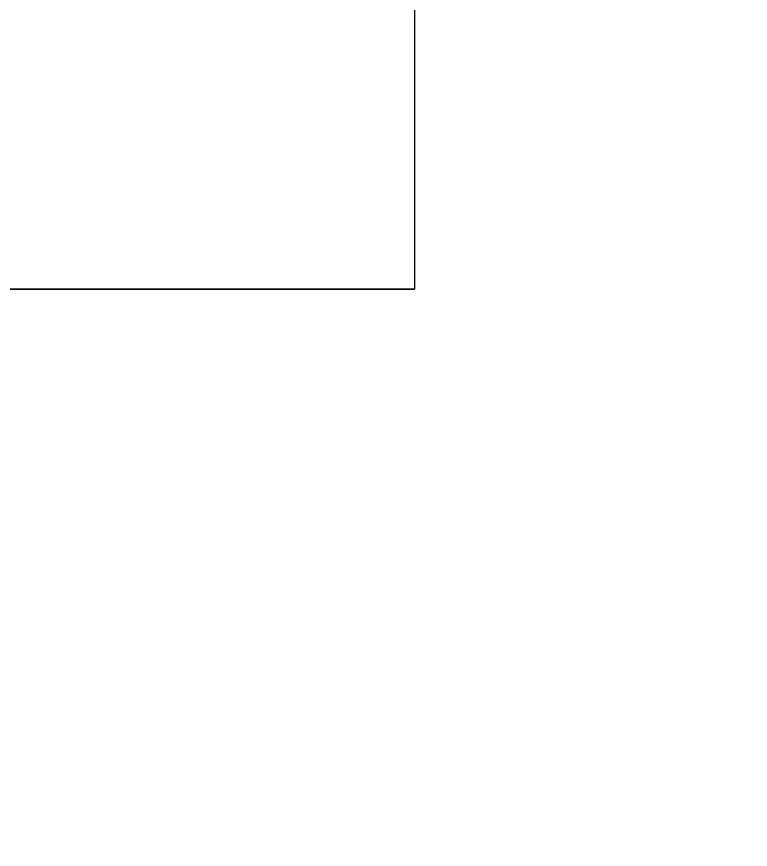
# Model space of a CAD drawing. Header units: millimetres. Extents: x 256 to 2599, y 626 to 1192.
# Drawn here: x 1906.858 to 1907.895, y 1056.467 to 1057.645 of the extents above; entities that cross this region are included whole.
import ezdxf

# ---------------------------------------------------------------- set-up
doc = ezdxf.new("R2010")
doc.units = ezdxf.units.MM
doc.layers.add('MAIN-1', color=7, linetype='Continuous')
doc.layers.add('MAIN-2', color=7, linetype='Continuous')

msp = doc.modelspace()

# ---------------------------------------------------------------- linework, layer by layer
at = {"layer": 'MAIN-1'}
for p, q in [((1907.4204, 1058.843), (1907.4204, 1057.2596)), ((1907.4204, 1057.2596), (1905.4884, 1057.2596)), ((1905.4884, 1057.2596), (1907.4204, 1057.2596))]:
    msp.add_line(p, q, dxfattribs=at)
at = {"layer": 'MAIN-2'}
msp.add_line((1907.4204, 1057.2596), (1907.4204, 1057.2596), dxfattribs=at)
msp.add_line((1907.4204, 1057.2596), (1907.4204, 1057.2596), dxfattribs=at)
msp.add_line((1907.4204, 1057.2596), (1907.4204, 1057.2596), dxfattribs=at)
msp.add_line((1907.4204, 1057.2596), (1907.4204, 1057.2596), dxfattribs=at)
msp.add_arc((1903.9371, 1053.618), 3.9583, 360, 180, dxfattribs=at)

doc.saveas('drawing.dxf')
